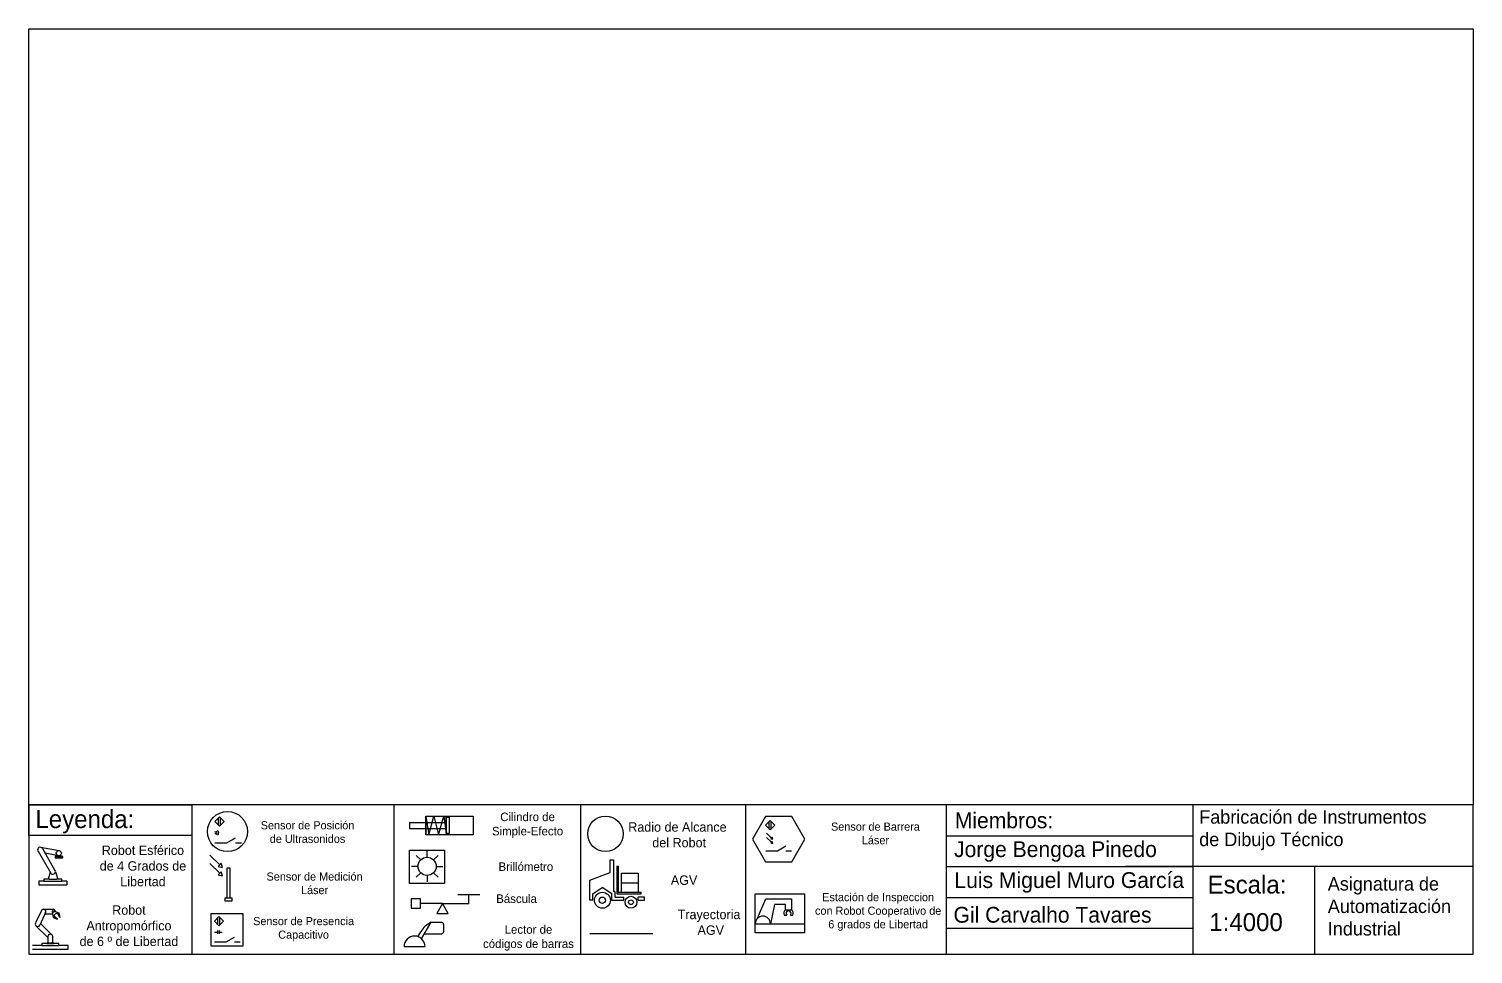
# Model space of a CAD drawing. Header units: millimetres. Extents: x -45159 to 38165, y -34530 to 15716.
# Drawn here: x -45159.24 to -45143.17, y -34529.54 to -34519.24 of the extents above; entities that cross this region are included whole.
import ezdxf

# ---------------------------------------------------------------- set-up
doc = ezdxf.new("R2010")
doc.units = ezdxf.units.MM
doc.header["$LTSCALE"] = 0.4
for name, color, linetype in [('01 Contornos vistos 0.35', 150, 'Continuous'), ('Radio', 10, 'Continuous'), ('Robots', 80, 'Continuous'), ('Sensores', 211, 'Continuous'), ('Texto2', 7, 'Continuous'), ('Title Block', 7, 'Continuous'), ('TrayectAGV', 140, 'Continuous')]:
    doc.layers.add(name, color=color, linetype=linetype)

# ---------------------------------------------------------------- blocks, each defined once
blk = doc.blocks.new('TitleBlock_A3_Auto')
at = {"layer": 'Radio'}
blk.add_circle((-9.657, 1.338), 0.197, dxfattribs=at)
at = {"layer": 'Robots'}
for p, q in [((-15.973, 1.146), (-15.832, 0.902)), ((-15.736, 1.15), (-15.944, 1.187)), ((-15.924, 1.174), (-15.784, 0.93)), ((-15.746, 1.095), (-15.894, 1.121)), ((-15.769, 1.086), (-15.783, 1.086)), ((-15.783, 1.086), (-15.783, 1.072)), ((-15.783, 1.072), (-15.698, 1.072)), ((-15.769, 1.086), (-15.713, 1.086)), ((-15.741, 1.094), (-15.76, 1.094)), ((-15.741, 1.094), (-15.721, 1.094)), ((-15.698, 1.086), (-15.713, 1.086)), ((-15.698, 1.072), (-15.698, 1.086)), ((-9.603, 0.907), (-9.603, 1.048)), ((-9.603, 1.048), (-9.567, 1.048)), ((-9.567, 1.048), (-9.567, 0.7)), ((-9.532, 0.977), (-9.532, 0.669)), ((-9.532, 0.977), (-9.514, 0.977)), ((-9.514, 0.977), (-9.514, 0.687)), ((-15.907, 0.811), (-15.963, 0.811)), ((-15.963, 0.811), (-15.963, 0.769)), ((-15.85, 0.834), (-15.907, 0.834)), ((-15.907, 0.834), (-15.907, 0.811)), ((-15.907, 0.811), (-15.709, 0.811)), ((-15.838, 0.911), (-15.861, 0.834)), ((-15.85, 0.834), (-15.766, 0.834)), ((-15.788, 0.936), (-15.788, 0.936)), ((-15.788, 0.936), (-15.788, 0.936)), ((-15.788, 0.936), (-15.788, 0.936)), ((-15.78, 0.916), (-15.754, 0.834)), ((-15.709, 0.834), (-15.766, 0.834)), ((-15.709, 0.811), (-15.709, 0.834)), ((-15.653, 0.811), (-15.709, 0.811)), ((-15.653, 0.811), (-15.653, 0.769)), ((-9.832, 0.823), (-9.603, 0.907)), ((-9.832, 0.599), (-9.832, 0.823)), ((-9.479, 0.793), (-9.479, 0.899)), ((-9.479, 0.899), (-9.293, 0.899)), ((-9.293, 0.899), (-9.293, 0.793)), ((-15.963, 0.769), (-15.653, 0.769)), ((-9.797, 0.669), (-9.695, 0.74)), ((-9.797, 0.599), (-9.797, 0.669)), ((-9.585, 0.669), (-9.695, 0.74)), ((-9.585, 0.599), (-9.585, 0.669)), ((-9.55, 0.689), (-9.567, 0.7)), ((-9.55, 0.634), (-9.55, 0.689)), ((-9.532, 0.669), (-9.258, 0.669)), ((-9.258, 0.687), (-9.514, 0.687)), ((-9.479, 0.687), (-9.479, 0.793)), ((-9.479, 0.793), (-9.293, 0.793)), ((-9.293, 0.793), (-9.293, 0.687)), ((-9.258, 0.669), (-9.258, 0.687)), ((-15.936, 0.484), (-16.001, 0.346)), ((-15.912, 0.5), (-15.806, 0.5)), ((-15.802, 0.483), (-15.74, 0.46)), ((-9.797, 0.599), (-9.832, 0.599)), ((-9.585, 0.599), (-9.453, 0.599)), ((-9.55, 0.634), (-9.453, 0.634)), ((-9.453, 0.599), (-9.453, 0.634)), ((-9.453, 0.599), (-9.453, 0.599)), ((-9.223, 0.634), (-9.293, 0.634)), ((-9.293, 0.599), (-9.293, 0.634)), ((-9.293, 0.599), (-9.223, 0.599)), ((-9.223, 0.599), (-9.223, 0.634)), ((-15.888, 0.462), (-15.953, 0.323)), ((-15.953, 0.323), (-15.953, 0.323)), ((-15.945, 0.34), (-15.817, 0.212)), ((-15.895, 0.446), (-15.812, 0.446)), ((-15.817, 0.471), (-15.805, 0.406)), ((-15.805, 0.406), (-15.755, 0.388)), ((-15.796, 0.422), (-15.783, 0.445)), ((-15.755, 0.388), (-15.796, 0.422)), ((-15.757, 0.454), (-15.783, 0.445)), ((-15.731, 0.408), (-15.757, 0.454)), ((-15.74, 0.46), (-15.731, 0.408)), ((-15.996, 0.316), (-15.863, 0.183)), ((-15.863, 0.194), (-15.863, 0.127)), ((-15.817, 0.212), (-15.817, 0.212)), ((-15.817, 0.212), (-15.817, 0.212)), ((-15.817, 0.212), (-15.817, 0.212)), ((-15.81, 0.194), (-15.81, 0.127)), ((-15.929, 0.095), (-16.035, 0.095)), ((-16.035, 0.056), (-15.637, 0.056)), ((-15.876, 0.117), (-15.929, 0.117)), ((-15.929, 0.117), (-15.929, 0.095)), ((-15.929, 0.095), (-15.743, 0.095)), ((-15.876, 0.127), (-15.796, 0.127)), ((-15.876, 0.127), (-15.876, 0.117)), ((-15.876, 0.117), (-15.796, 0.117)), ((-15.796, 0.117), (-15.796, 0.127)), ((-15.743, 0.117), (-15.796, 0.117)), ((-15.743, 0.095), (-15.743, 0.117)), ((-15.637, 0.095), (-15.743, 0.095)), ((-15.637, 0.056), (-15.637, 0.095))]:
    blk.add_line(p, q, dxfattribs=at)
for centre, radius in [((-15.741, 1.123), 0.0282), ((-9.691, 0.599), 0.0882), ((-15.806, 0.473), 0.0106), ((-9.691, 0.599), 0.0353), ((-9.373, 0.577), 0.0662), ((-9.373, 0.577), 0.0265)]:
    blk.add_circle(centre, radius, dxfattribs=at)
for centre, radius, start, end in [((-15.949, 1.16), 0.0282, 29.9651, 209.9651), ((-15.76, 1.086), 0.00845, 90, 180), ((-15.721, 1.086), 0.00845, 0, 90), ((-15.808, 0.916), 0.0282, 209.9651, 29.9651), ((-15.912, 0.473), 0.0265, 335, 155), ((-15.806, 0.473), 0.0265, 3.5784, 90), ((-15.977, 0.334), 0.0265, 155, 335), ((-15.836, 0.194), 0.0265, 0, 180)]:
    blk.add_arc(centre, radius, start, end, dxfattribs=at)
at = {"layer": 'Sensores'}
for p, q in [((-14.005, 1.476), (-13.953, 1.528)), ((-13.953, 1.424), (-14.005, 1.476)), ((-13.964, 1.435), (-13.964, 1.517)), ((-13.953, 1.528), (-13.9, 1.476)), ((-13.9, 1.476), (-13.953, 1.424)), ((-13.941, 1.435), (-13.941, 1.517)), ((-11.839, 1.464), (-11.431, 1.464)), ((-11.839, 1.464), (-11.839, 1.399)), ((-11.658, 1.536), (-11.624, 1.327)), ((-11.624, 1.327), (-11.566, 1.536)), ((-11.566, 1.536), (-11.514, 1.327)), ((-11.514, 1.327), (-11.456, 1.536)), ((-11.456, 1.536), (-11.431, 1.34)), ((-11.431, 1.524), (-11.431, 1.34)), ((-7.874, 1.434), (-7.824, 1.485)), ((-7.835, 1.395), (-7.835, 1.474)), ((-7.824, 1.485), (-7.773, 1.434)), ((-7.812, 1.395), (-7.812, 1.474)), ((-13.871, 1.237), (-13.775, 1.292)), ((-11.839, 1.399), (-11.431, 1.399)), ((-7.824, 1.384), (-7.874, 1.434)), ((-7.863, 1.345), (-7.809, 1.291)), ((-7.863, 1.299), (-7.809, 1.245)), ((-7.773, 1.434), (-7.824, 1.384)), ((-14.004, 1.237), (-13.871, 1.237)), ((-13.775, 1.237), (-13.708, 1.237)), ((-11.642, 1.077), (-11.642, 1.149)), ((-7.873, 1.15), (-7.744, 1.15)), ((-7.744, 1.15), (-7.651, 1.204)), ((-7.651, 1.15), (-7.586, 1.15)), ((-14.059, 1.102), (-13.95, 0.993)), ((-14.059, 1.008), (-13.95, 0.899)), ((-11.743, 0.976), (-11.815, 0.976)), ((-11.713, 1.047), (-11.764, 1.098)), ((-11.571, 1.047), (-11.52, 1.098)), ((-11.541, 0.976), (-11.469, 0.976)), ((-11.713, 0.905), (-11.764, 0.854)), ((-11.642, 0.875), (-11.642, 0.803)), ((-11.571, 0.905), (-11.52, 0.854)), ((-11.054, 0.659), (-11.299, 0.659)), ((-11.177, 0.562), (-11.177, 0.659)), ((-7.989, 0.338), (-7.989, 0.669)), ((-7.989, 0.669), (-7.44, 0.669)), ((-7.44, 0.669), (-7.44, 0.237)), ((-13.867, 0.621), (-13.895, 0.621)), ((-13.895, 0.621), (-13.895, 0.593)), ((-13.895, 0.593), (-13.811, 0.593)), ((-13.811, 0.621), (-13.839, 0.621)), ((-13.811, 0.593), (-13.811, 0.621)), ((-11.47, 0.562), (-11.714, 0.562)), ((-11.47, 0.562), (-11.177, 0.562)), ((-7.963, 0.399), (-7.871, 0.613)), ((-7.871, 0.613), (-7.586, 0.613)), ((-7.776, 0.551), (-7.821, 0.338)), ((-7.653, 0.551), (-7.776, 0.551)), ((-7.653, 0.494), (-7.653, 0.551)), ((-7.653, 0.494), (-7.586, 0.494)), ((-7.586, 0.613), (-7.586, 0.494)), ((-14.01, 0.367), (-13.959, 0.418)), ((-13.959, 0.316), (-14.01, 0.367)), ((-13.971, 0.328), (-13.971, 0.407)), ((-13.959, 0.418), (-13.909, 0.367)), ((-13.909, 0.367), (-13.959, 0.316)), ((-13.948, 0.328), (-13.948, 0.407)), ((-11.705, 0.17), (-11.598, 0.354)), ((-11.598, 0.354), (-11.482, 0.354)), ((-11.458, 0.331), (-11.458, 0.248)), ((-7.672, 0.453), (-7.672, 0.453)), ((-7.672, 0.453), (-7.672, 0.453)), ((-7.668, 0.434), (-7.639, 0.434)), ((-7.647, 0.453), (-7.647, 0.453)), ((-7.647, 0.453), (-7.647, 0.453)), ((-7.647, 0.453), (-7.647, 0.453)), ((-7.599, 0.434), (-7.57, 0.434)), ((-7.592, 0.453), (-7.592, 0.453)), ((-7.592, 0.453), (-7.591, 0.453)), ((-14.009, 0.243), (-13.977, 0.243)), ((-13.977, 0.261), (-13.977, 0.225)), ((-13.955, 0.261), (-13.955, 0.225)), ((-13.955, 0.243), (-13.923, 0.243)), ((-13.88, 0.135), (-13.786, 0.189)), ((-11.745, 0.193), (-11.713, 0.249)), ((-11.673, 0.225), (-11.533, 0.225)), ((-11.533, 0.225), (-11.482, 0.225)), ((-14.009, 0.135), (-13.88, 0.135)), ((-13.786, 0.135), (-13.722, 0.135)), ((-11.899, 0.083), (-11.665, 0.083))]:
    blk.add_line(p, q, dxfattribs=at)
for points in [[(-11.658, 1.536), (-11.13, 1.536), (-11.13, 1.327), (-11.658, 1.327)], [(-11.658, 1.327), (-11.658, 1.327), (-11.658, 1.536), (-11.658, 1.536)], [(-11.431, 1.524), (-11.397, 1.524), (-11.397, 1.34), (-11.431, 1.34)], [(-7.876, 1.027), (-7.584, 1.027), (-7.439, 1.279), (-7.584, 1.532), (-7.876, 1.532), (-8.022, 1.279)], [(-7.801, 1.3), (-7.817, 1.283), (-7.794, 1.277)], [(-11.838, 1.158), (-11.449, 1.158), (-11.449, 0.784), (-11.838, 0.784)], [(-7.801, 1.253), (-7.817, 1.237), (-7.794, 1.23)], [(-13.933, 1.01), (-13.967, 0.976), (-13.92, 0.963)], [(-13.933, 0.916), (-13.967, 0.882), (-13.92, 0.869)], [(-13.839, 0.958), (-13.839, 0.621), (-13.867, 0.621), (-13.867, 0.958)], [(-11.818, 0.614), (-11.818, 0.51), (-11.714, 0.51), (-11.714, 0.614)], [(-11.47, 0.562), (-11.533, 0.452), (-11.406, 0.452)], [(-14.05, 0.09), (-13.691, 0.09), (-13.691, 0.449), (-14.05, 0.449)]]:
    blk.add_lwpolyline(points, close=True, dxfattribs=at)
blk.add_lwpolyline([(-7.44, 0.237), (-7.989, 0.237), (-7.989, 0.338), (-7.44, 0.338)], dxfattribs=at)
for centre, radius in [((-13.864, 1.363), 0.223), ((-11.642, 0.976), 0.101)]:
    blk.add_circle(centre, radius, dxfattribs=at)
for centre, radius, start, end in [((-14.009, 1.348), 0.0136, 294.135, 65.865), ((-14, 1.348), 0.0213, 299.7546, 60.2454), ((-13.991, 1.348), 0.0304, 301.8237, 58.1763), ((-7.619, 0.453), 0.0528, 129.5881, 201.2684), ((-7.619, 0.453), 0.0528, 338.7316, 50.4119), ((-11.458, 0.086), 0.303, 117.6547, 147.3888), ((-11.482, 0.331), 0.0234, 0, 90), ((-7.905, 0.338), 0.0841, 0, 180), ((-7.619, 0.453), 0.0276, 315.8815, 224.1185), ((-7.619, 0.472), 0.0336, 325.008, 325.3048), ((-11.782, 0.083), 0.117, 0, 180), ((-11.482, 0.248), 0.0234, 270, 0)]:
    blk.add_arc(centre, radius, start, end, dxfattribs=at)
at = {"layer": 'Title Block'}
for p, q in [((-16.075, 1.661), (-16.075, 0)), ((-14.26, 1.661), (-14.26, 0)), ((-12.013, 1.661), (-12.013, 0)), ((-9.935, 1.661), (-9.935, 0)), ((-8.097, 1.661), (-8.097, 0)), ((-5.863, 1.661), (-5.863, 0)), ((-3.119, 1.661), (-3.119, 0)), ((-5.863, 1.317), (-3.119, 1.317)), ((-5.863, 0.974), (-3.119, 0.974)), ((0, 0.974), (-3.869, 0.974)), ((-1.765, 0.974), (-1.765, 0)), ((-5.863, 0.631), (-3.119, 0.631)), ((-5.863, 0.287), (-3.119, 0.287))]:
    blk.add_line(p, q, dxfattribs=at)
for points in [[(0, 1.661), (-16.075, 1.661), (-16.075, 10.294), (0, 10.294)], [(-16.075, 0), (0, 0), (0, 1.661), (-16.075, 1.661)], [(-16.075, 1.661), (-14.26, 1.661), (-14.26, 1.321), (-16.075, 1.321)]]:
    blk.add_lwpolyline(points, close=True, dxfattribs=at)
at = {"layer": 'TrayectAGV'}
blk.add_line((-9.83, 0.23), (-9.129, 0.23), dxfattribs=at)
at = {"layer": 'Texto2'}
for s, width, gutter_width, insert, char_height, attachment_point in [('Sensor de Posición\\Pde Ultrasonidos', 1.13746, 0.321, (-12.973, 1.357), 0.09049, 5), ('Cilindro de \\PSimple-Efecto', 0.863, 0.338, (-10.524, 1.433), 0.0952, 5), ('Radio de Alcance\\P del Robot', 2.34373, 0.371, (-8.856, 1.326), 0.10445, 5), ('Sensor de Barrera\\PLáser', 1.13746, 0.321, (-6.652, 1.342), 0.09049, 5), ('Robot Esférico\\Pde 4 Grados de Libertad', 1.28883, 0.371, (-14.805, 0.98), 0.10445, 5), ('Brillómetro', 0.863, 0.338, (-10.543, 0.972), 0.0952, 5), ('Sensor de Medición Láser', 1.13746, 0.321, (-12.895, 0.787), 0.09049, 5), ('AGV', 0.10445, 0.371, (-8.782, 0.822), 0.1044, 5), ('Báscula', 0.863, 0.338, (-10.873, 0.664), 0.0952, 1), ('Estación de Inspeccion con Robot Cooperativo de 6 grados de Libertad', 1.4527, 0.321, (-6.622, 0.469), 0.09049, 5), ('Robot \\PAntropomórfico\\Pde 6 º de Libertad', 1.54658, 0.371, (-14.961, 0.315), 0.10445, 5), ('Trayectoria\\P AGV', 2.34373, 0.371, (-8.504, 0.353), 0.10445, 5), ('Sensor de Presencia Capacitivo', 1.47822, 0.321, (-13.017, 0.278), 0.09049, 5), ('Lector de \\Pcódigos de barras', 1.40564, 0.338, (-10.514, 0.18), 0.0952, 5)]:
    blk.add_mtext_dynamic_manual_height_columns(s, width=width, gutter_width=gutter_width, heights=[0], dxfattribs=dict(at, insert=insert, char_height=char_height, attachment_point=attachment_point))
at = {"layer": 'Title Block', "attachment_point": 1}
for s, width, gutter_width, heights, insert, char_height in [('Leyenda:', 1.03222, 1, [0], (-16.002, 1.602), 0.2), ('Fabricación de Instrumentos \\Pde Dibujo Técnico', 3.85807, 1, [0], (-3.048, 1.601), 0.15), ('Miembros:', 2.86852, 0.878, [0], (-5.769, 1.576), 0.1755), ('Jorge Bengoa Pinedo', 2.59734, 0.878, [0], (-5.777, 1.255), 0.17552), ('Luis Miguel Muro García', 2.75326, 0.878, [0], (-5.773, 0.911), 0.17552), ('Escala:', 0.46623, 1, [0], (-2.955, 0.874), 0.2), ('Asignatura de\\PAutomatización \\PIndustrial', 3.36175, 1, [0.709], (-1.617, 0.857), 0.15), ('Gil Carvalho Tavares', 2.63982, 0.878, [0], (-5.783, 0.525), 0.17552), ('1:4000', 0.78047, 1, [0], (-2.936, 0.456), 0.2)]:
    blk.add_mtext_dynamic_manual_height_columns(s, width=width, gutter_width=gutter_width, heights=heights, dxfattribs=dict(at, insert=insert, char_height=char_height))
blk = doc.blocks.new('A$C36819746')
at = {"layer": 'Title Block'}
blk.add_blockref('TitleBlock_A3_Auto', (16.075, 0), dxfattribs=at)

msp = doc.modelspace()

# ---------------------------------------------------------------- block references
at = {"layer": '01 Contornos vistos 0.35', "color": 1}
msp.add_blockref('A$C36819746', (-45159.244, -34529.535), dxfattribs=at)

doc.saveas('drawing.dxf')
